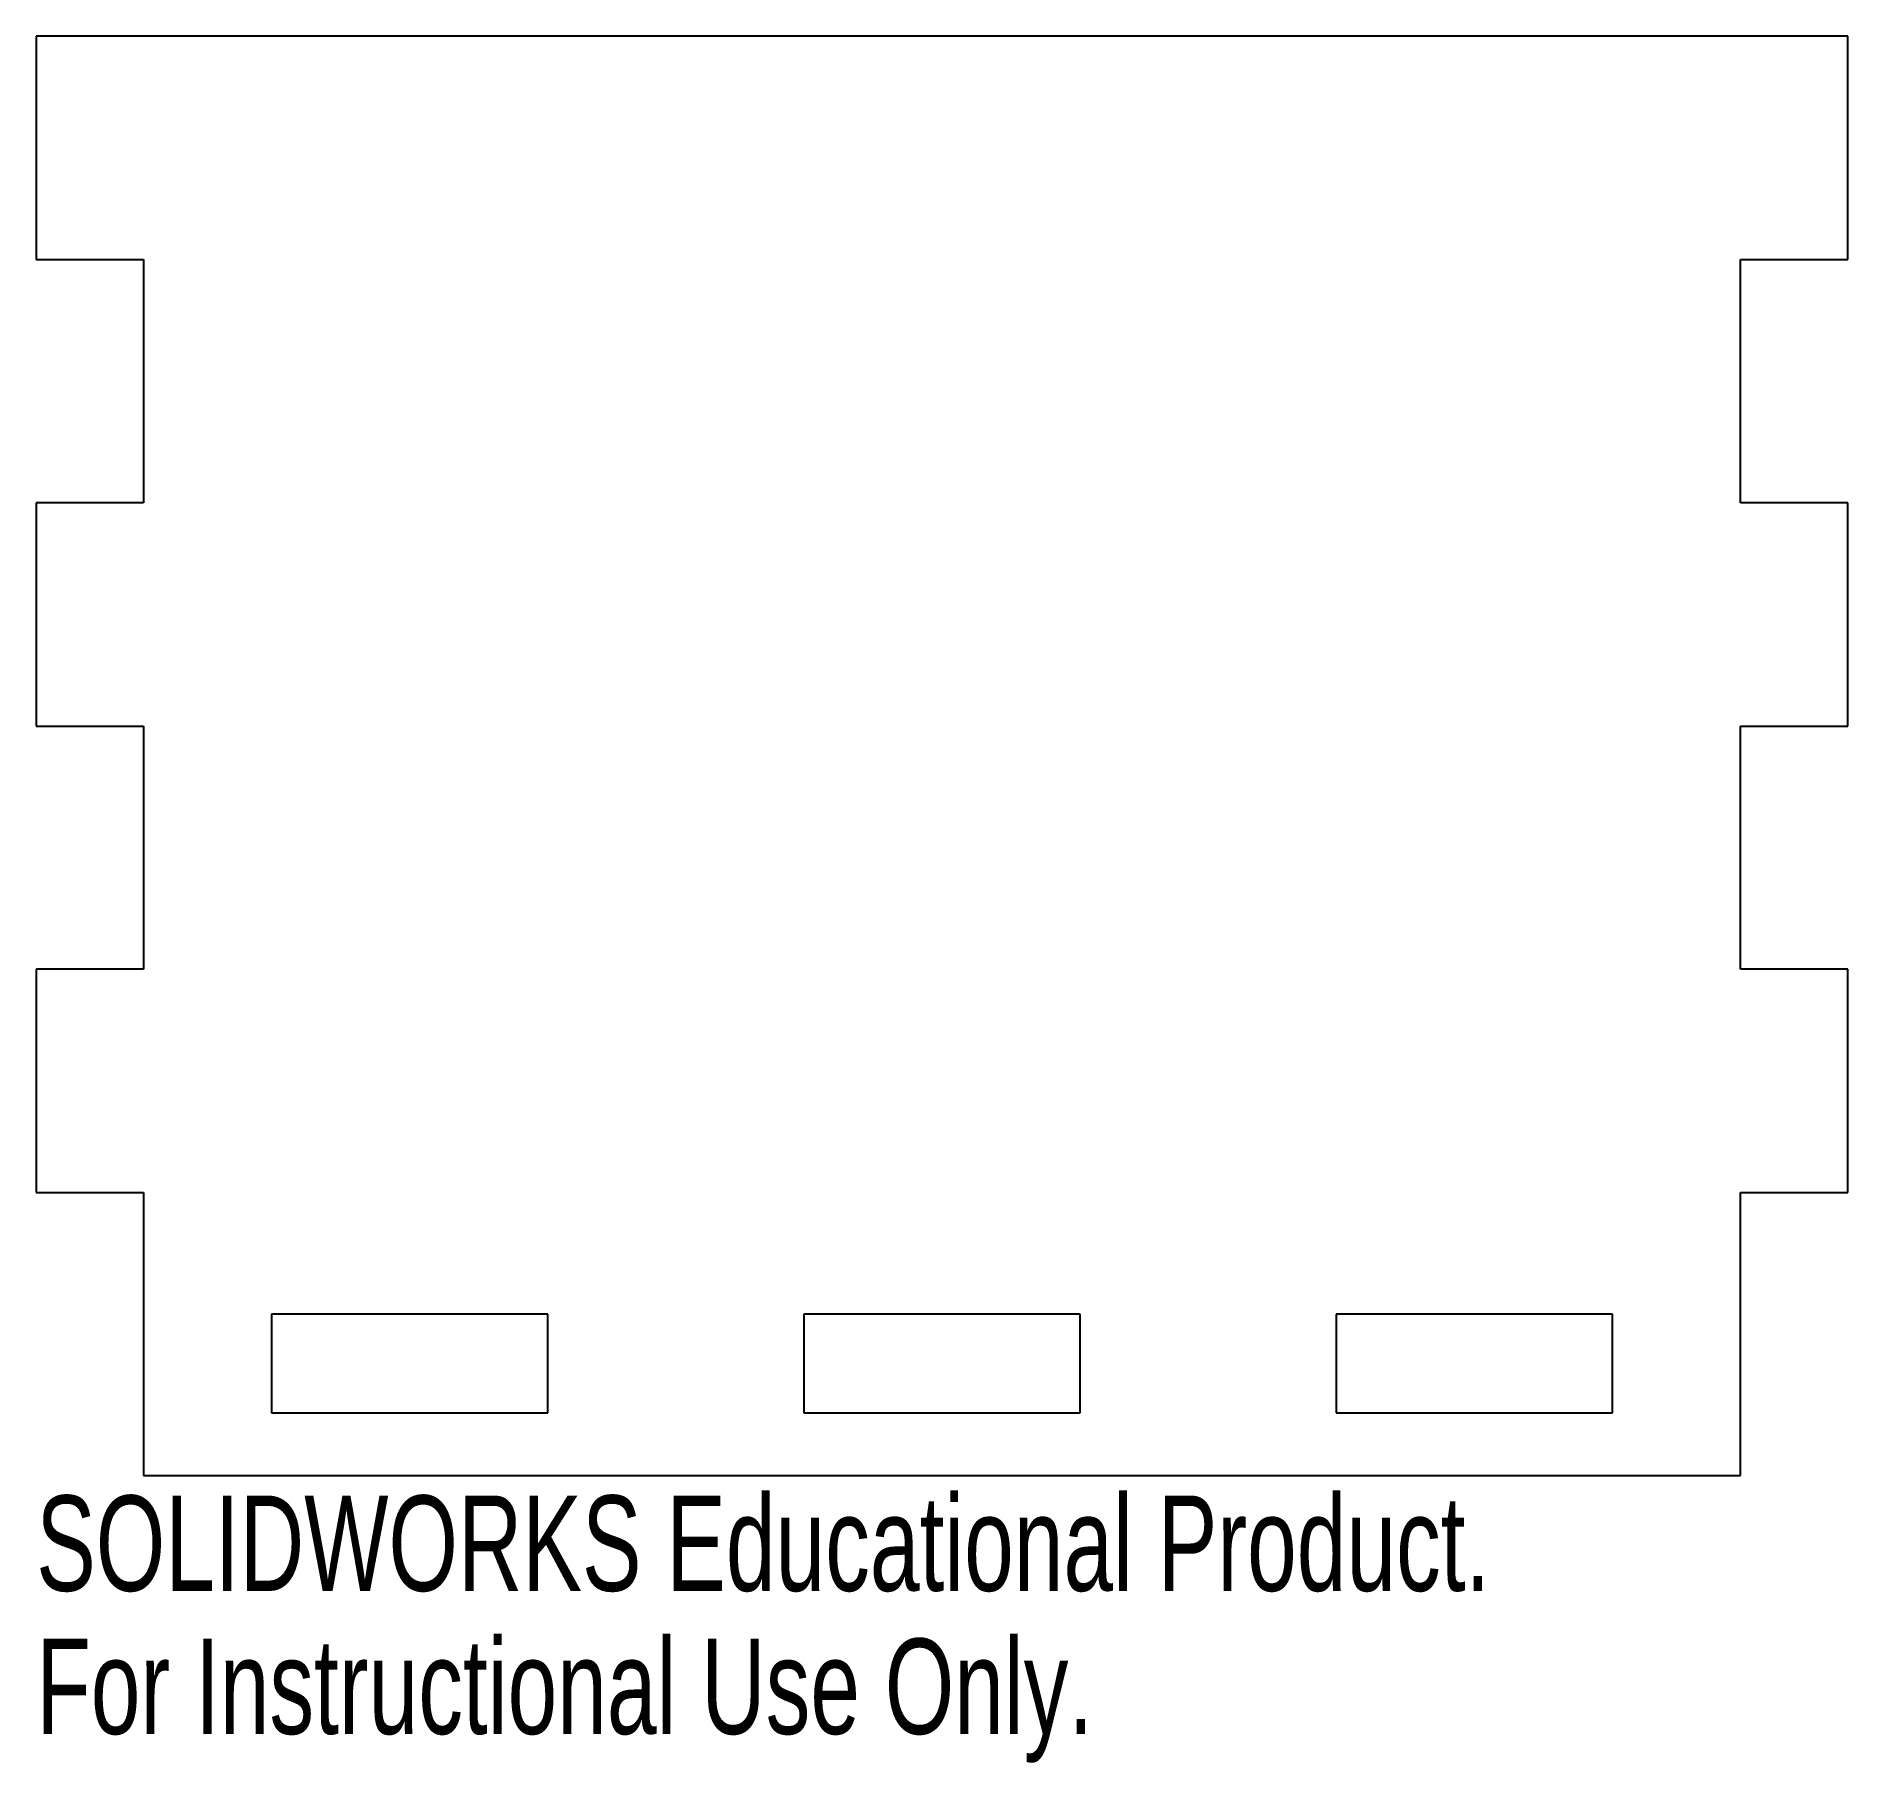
# Model space of a CAD drawing. Header units: millimetres. Extents: x -91.8 to 0, y -47.4 to 40.1.
import ezdxf

# ---------------------------------------------------------------- set-up
doc = ezdxf.new("R2010")
doc.units = ezdxf.units.MM
doc.styles.add('SLDTEXTSTYLE0', font='TXT', dxfattribs={"width": 0.7})

msp = doc.modelspace()

# ---------------------------------------------------------------- linework, layer by layer
at = {"color": 7, "linetype": 'Continuous', "lineweight": 25}
for p, q in [((0, 40.059), (-91.795, 40.059)), ((-91.795, 40.059), (-91.795, 28.741)), ((0, 28.741), (0, 40.059)), ((-91.795, 28.741), (-86.36, 28.741)), ((-86.36, 28.741), (-86.36, 16.422)), ((-5.436, 16.422), (-5.436, 28.741)), ((-5.436, 28.741), (0, 28.741)), ((-86.36, 16.422), (-91.795, 16.422)), ((-91.795, 16.422), (-91.795, 5.104)), ((0, 16.422), (-5.436, 16.422)), ((0, 5.104), (0, 16.422)), ((-91.795, 5.104), (-86.36, 5.104)), ((-86.36, 5.104), (-86.36, -7.214)), ((-5.436, -7.214), (-5.436, 5.104)), ((-5.436, 5.104), (0, 5.104)), ((-86.36, -7.214), (-91.795, -7.214)), ((-91.795, -7.214), (-91.795, -18.532)), ((0, -7.214), (-5.436, -7.214)), ((0, -18.532), (0, -7.214)), ((-91.795, -18.532), (-86.36, -18.532)), ((-86.36, -18.532), (-86.36, -32.862)), ((-5.436, -32.862), (-5.436, -18.532)), ((-5.436, -18.532), (0, -18.532)), ((-79.866, -24.691), (-79.866, -29.687)), ((-65.879, -24.691), (-79.866, -24.691)), ((-65.879, -29.687), (-65.879, -24.691)), ((-52.891, -24.691), (-52.891, -29.687)), ((-38.904, -24.691), (-52.891, -24.691)), ((-38.904, -29.687), (-38.904, -24.691)), ((-25.917, -24.691), (-25.917, -29.687)), ((-11.929, -24.691), (-25.917, -24.691)), ((-11.929, -29.687), (-11.929, -24.691)), ((-79.866, -29.687), (-65.879, -29.687)), ((-52.891, -29.687), (-38.904, -29.687)), ((-25.917, -29.687), (-11.929, -29.687)), ((-86.36, -32.862), (-5.436, -32.862))]:
    msp.add_line(p, q, dxfattribs=at)

# ---------------------------------------------------------------- texts
at = {"color": 7, "linetype": 'Continuous', "char_height": 4.83362, "attachment_point": 1, "style": 'SLDTEXTSTYLE0'}
for s, insert in [('SOLIDWORKS Educational Product.', (-91.795, -33.882)), ('For Instructional Use Only.', (-91.795, -41.132))]:
    msp.add_mtext(s, dxfattribs=dict(at, insert=insert))

doc.saveas('drawing.dxf')
